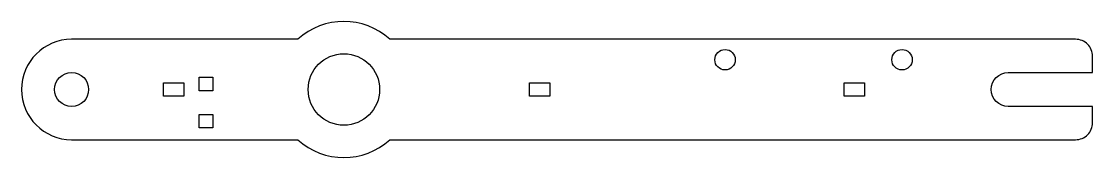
# Model space of a CAD drawing. Header units: millimetres. Extents: x -47 to 267, y 10 to 50.
import ezdxf

# ---------------------------------------------------------------- set-up
doc = ezdxf.new("R2010")
doc.units = ezdxf.units.MM

msp = doc.modelspace()

# ---------------------------------------------------------------- linework, layer by layer
msp.add_lwpolyline([(267.38, 35), (267.38, 39.75, 0.414214), (262.38, 44.75), (60.88, 44.75, 0.388689), (33.87, 44.75), (-32.62, 44.75, 1), (-32.62, 15.25), (33.87, 15.25, 0.388689), (60.88, 15.25), (262.38, 15.25, 0.414214), (267.38, 20.25), (267.38, 25), (242.62, 25, -1), (242.62, 35)], format="xyb", close=True)
for points in [[(-5.62, 28), (-5.62, 32), (0.38, 32), (0.38, 28), (-5.62, 28)], [(4.88, 33.59), (8.88, 33.59), (8.88, 29.59), (4.88, 29.59), (4.88, 33.59)], [(101.88, 28), (101.88, 32), (107.88, 32), (107.88, 28), (101.88, 28)], [(194.38, 28), (194.38, 32), (200.38, 32), (200.38, 28), (194.38, 28)], [(4.88, 22.7), (8.88, 22.7), (8.88, 18.7), (4.88, 18.7), (4.88, 22.7)]]:
    msp.add_lwpolyline(points)
for centre, radius in [((159.38, 38.75), 3), ((211.38, 38.75), 3), ((47.38, 30), 10.5), ((-32.62, 30), 5)]:
    msp.add_circle(centre, radius)

doc.saveas('drawing.dxf')
